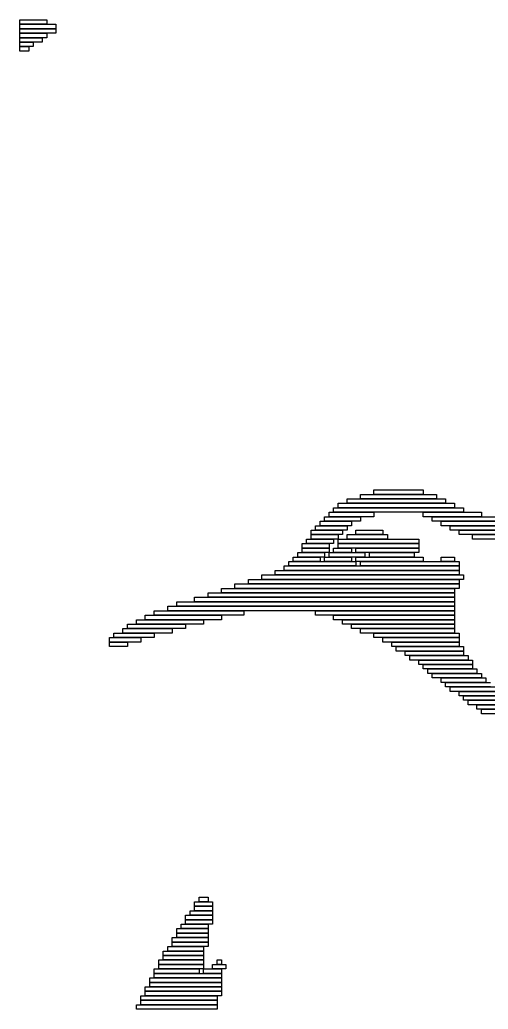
# Model space of a CAD drawing. Extents: x 388 to 615, y 400 to 621.
# Drawn here: x 388 to 492.5, y 400 to 621 of the extents above; entities that cross this region are included whole.
import ezdxf

# ---------------------------------------------------------------- set-up
doc = ezdxf.new("R2010")
doc.units = 0

msp = doc.modelspace()

# ---------------------------------------------------------------- linework, layer by layer
for p, q in [((388, 621), (394, 621)), ((388, 620), (388, 621)), ((394, 620), (388, 620)), ((388, 620), (396, 620)), ((388, 619), (388, 620)), ((396, 619), (388, 619)), ((388, 619), (396, 619)), ((388, 618), (388, 619)), ((394, 621), (394, 620)), ((396, 620), (396, 619)), ((396, 619), (396, 618)), ((396, 618), (388, 618)), ((388, 618), (394, 618)), ((388, 617), (388, 618)), ((394, 617), (388, 617)), ((388, 617), (393, 617)), ((388, 616), (388, 617)), ((393, 617), (393, 616)), ((394, 618), (394, 617)), ((393, 616), (388, 616)), ((388, 616), (391, 616)), ((388, 615), (388, 616)), ((391, 615), (388, 615)), ((388, 615), (390, 615)), ((388, 614), (388, 615)), ((390, 615), (390, 614)), ((391, 616), (391, 615)), ((390, 614), (388, 614)), ((464, 515), (481, 515)), ((464, 514), (464, 515)), ((467, 516), (478, 516)), ((467, 515), (467, 516)), ((478, 515), (467, 515)), ((478, 516), (478, 515)), ((481, 515), (481, 514)), ((459, 513), (485, 513)), ((459, 512), (459, 513)), ((461, 514), (483, 514)), ((461, 513), (461, 514)), ((483, 513), (461, 513)), ((481, 514), (464, 514)), ((483, 514), (483, 513)), ((485, 513), (485, 512)), ((457, 511), (467, 511)), ((457, 510), (457, 511)), ((458, 512), (487, 512)), ((458, 511), (458, 512)), ((487, 511), (458, 511)), ((485, 512), (459, 512)), ((467, 511), (467, 510)), ((478, 511), (491, 511)), ((478, 510), (478, 511)), ((487, 512), (487, 511)), ((491, 511), (491, 510)), ((455, 509), (462, 509)), ((455, 508), (455, 509)), ((456, 510), (464, 510)), ((456, 509), (456, 510)), ((464, 509), (456, 509)), ((467, 510), (457, 510)), ((462, 509), (462, 508)), ((464, 510), (464, 509)), ((491, 510), (478, 510)), ((480, 510), (512, 510)), ((480, 509), (480, 510)), ((512, 509), (480, 509)), ((482, 509), (502, 509)), ((482, 508), (482, 509)), ((453, 507), (460, 507)), ((453, 506), (453, 507)), ((454, 508), (461, 508)), ((454, 507), (454, 508)), ((461, 507), (454, 507)), ((462, 508), (455, 508)), ((460, 507), (460, 506)), ((461, 508), (461, 507)), ((463, 507), (469, 507)), ((463, 506), (463, 507)), ((469, 507), (469, 506)), ((502, 508), (482, 508)), ((484, 508), (501, 508)), ((484, 507), (484, 508)), ((501, 507), (484, 507)), ((486, 507), (499, 507)), ((486, 506), (486, 507)), ((451, 504), (457, 504)), ((451, 503), (451, 504)), ((452, 505), (458, 505)), ((452, 504), (452, 505)), ((458, 504), (452, 504)), ((460, 506), (453, 506)), ((453, 506), (459, 506)), ((453, 505), (453, 506)), ((459, 505), (453, 505)), ((457, 504), (457, 503)), ((458, 505), (458, 504)), ((459, 506), (459, 505)), ((459, 505), (477, 505)), ((459, 504), (459, 505)), ((477, 504), (459, 504)), ((459, 504), (477, 504)), ((459, 503), (459, 504)), ((461, 506), (470, 506)), ((461, 505), (461, 506)), ((470, 505), (461, 505)), ((469, 506), (463, 506)), ((470, 506), (470, 505)), ((477, 505), (477, 504)), ((477, 504), (477, 503)), ((499, 506), (486, 506)), ((489, 506), (495, 506)), ((489, 505), (489, 506)), ((495, 505), (489, 505)), ((450, 502), (456, 502)), ((450, 501), (450, 502)), ((457, 503), (451, 503)), ((451, 503), (457, 503)), ((451, 502), (451, 503)), ((457, 502), (451, 502)), ((456, 502), (456, 501)), ((457, 503), (457, 502)), ((457, 502), (465, 502)), ((457, 501), (457, 502)), ((458, 503), (462, 503)), ((458, 502), (458, 503)), ((462, 502), (458, 502)), ((477, 503), (459, 503)), ((462, 503), (462, 502)), ((463, 503), (477, 503)), ((463, 502), (463, 503)), ((477, 502), (463, 502)), ((465, 502), (465, 501)), ((466, 502), (476, 502)), ((466, 501), (466, 502)), ((476, 502), (476, 501)), ((477, 503), (477, 502)), ((448, 500), (463, 500)), ((448, 499), (448, 500)), ((449, 501), (455, 501)), ((449, 500), (449, 501)), ((455, 500), (449, 500)), ((456, 501), (450, 501)), ((455, 501), (455, 500)), ((456, 501), (462, 501)), ((456, 500), (456, 501)), ((462, 500), (456, 500)), ((465, 501), (457, 501)), ((462, 501), (462, 500)), ((463, 501), (478, 501)), ((463, 500), (463, 501)), ((478, 500), (463, 500)), ((463, 500), (463, 499)), ((464, 500), (486, 500)), ((464, 499), (464, 500)), ((476, 501), (466, 501)), ((478, 501), (478, 500)), ((482, 501), (485, 501)), ((482, 500), (482, 501)), ((485, 500), (482, 500)), ((485, 501), (485, 500)), ((486, 500), (486, 499)), ((445, 498), (486, 498)), ((445, 497), (445, 498)), ((447, 499), (486, 499)), ((447, 498), (447, 499)), ((486, 498), (447, 498)), ((463, 499), (448, 499)), ((486, 499), (464, 499)), ((486, 499), (486, 498)), ((486, 498), (486, 497)), ((439, 496), (486, 496)), ((439, 495), (439, 496)), ((442, 497), (487, 497)), ((442, 496), (442, 497)), ((487, 496), (442, 496)), ((486, 497), (445, 497)), ((486, 496), (486, 495)), ((487, 497), (487, 496)), ((430, 493), (485, 493)), ((430, 492), (430, 493)), ((433, 494), (485, 494)), ((433, 493), (433, 494)), ((485, 493), (433, 493)), ((436, 495), (486, 495)), ((436, 494), (436, 495)), ((486, 494), (436, 494)), ((486, 495), (439, 495)), ((485, 494), (485, 493)), ((485, 493), (485, 492)), ((486, 495), (486, 494)), ((423, 491), (485, 491)), ((423, 490), (423, 491)), ((427, 492), (485, 492)), ((427, 491), (427, 492)), ((485, 491), (427, 491)), ((485, 492), (430, 492)), ((485, 492), (485, 491)), ((485, 491), (485, 490)), ((418, 489), (438, 489)), ((418, 488), (418, 489)), ((421, 490), (485, 490)), ((421, 489), (421, 490)), ((485, 489), (421, 489)), ((485, 490), (423, 490)), ((438, 489), (438, 488)), ((454, 489), (485, 489)), ((454, 488), (454, 489)), ((485, 490), (485, 489)), ((485, 489), (485, 488)), ((414, 487), (429, 487)), ((414, 486), (414, 487)), ((416, 488), (433, 488)), ((416, 487), (416, 488)), ((433, 487), (416, 487)), ((438, 488), (418, 488)), ((429, 487), (429, 486)), ((433, 488), (433, 487)), ((485, 488), (454, 488)), ((458, 488), (485, 488)), ((458, 487), (458, 488)), ((485, 487), (458, 487)), ((460, 487), (485, 487)), ((460, 486), (460, 487)), ((485, 488), (485, 487)), ((485, 487), (485, 486)), ((409, 484), (418, 484)), ((409, 483), (409, 484)), ((411, 485), (422, 485)), ((411, 484), (411, 485)), ((422, 484), (411, 484)), ((412, 486), (425, 486)), ((412, 485), (412, 486)), ((425, 485), (412, 485)), ((429, 486), (414, 486)), ((418, 484), (418, 483)), ((422, 485), (422, 484)), ((425, 486), (425, 485)), ((485, 486), (460, 486)), ((462, 486), (485, 486)), ((462, 485), (462, 486)), ((485, 485), (462, 485)), ((464, 485), (485, 485)), ((464, 484), (464, 485)), ((485, 484), (464, 484)), ((467, 484), (486, 484)), ((467, 483), (467, 484)), ((485, 486), (485, 485)), ((485, 485), (485, 484)), ((486, 484), (486, 483)), ((408, 483), (415, 483)), ((408, 482), (408, 483)), ((415, 482), (408, 482)), ((408, 482), (412, 482)), ((408, 481), (408, 482)), ((418, 483), (409, 483)), ((412, 482), (412, 481)), ((415, 483), (415, 482)), ((486, 483), (467, 483)), ((469, 483), (486, 483)), ((469, 482), (469, 483)), ((486, 482), (469, 482)), ((471, 482), (486, 482)), ((471, 481), (471, 482)), ((486, 483), (486, 482)), ((486, 482), (486, 481)), ((412, 481), (408, 481)), ((486, 481), (471, 481)), ((472, 481), (487, 481)), ((472, 480), (472, 481)), ((487, 480), (472, 480)), ((474, 480), (487, 480)), ((474, 479), (474, 480)), ((487, 481), (487, 480)), ((487, 480), (487, 479)), ((487, 479), (474, 479)), ((475, 479), (488, 479)), ((475, 478), (475, 479)), ((488, 478), (475, 478)), ((477, 478), (489, 478)), ((477, 477), (477, 478)), ((488, 479), (488, 478)), ((489, 478), (489, 477)), ((489, 477), (477, 477)), ((478, 477), (489, 477)), ((478, 476), (478, 477)), ((489, 476), (478, 476)), ((479, 476), (490, 476)), ((479, 475), (479, 476)), ((489, 477), (489, 476)), ((490, 476), (490, 475)), ((490, 475), (479, 475)), ((480, 475), (491, 475)), ((480, 474), (480, 475)), ((491, 474), (480, 474)), ((482, 474), (492, 474)), ((482, 473), (482, 474)), ((492, 473), (482, 473)), ((483, 473), (493, 473)), ((483, 472), (483, 473)), ((491, 475), (491, 474)), ((492, 474), (492, 473)), ((493, 472), (483, 472)), ((484, 472), (495, 472)), ((484, 471), (484, 472)), ((495, 471), (484, 471)), ((486, 471), (496, 471)), ((486, 470), (486, 471)), ((496, 470), (486, 470)), ((487, 470), (497, 470)), ((487, 469), (487, 470)), ((497, 469), (487, 469)), ((488, 469), (499, 469)), ((488, 468), (488, 469)), ((499, 468), (488, 468)), ((490, 468), (501, 468)), ((490, 467), (490, 468)), ((501, 467), (490, 467)), ((491, 467), (504, 467)), ((491, 466), (491, 467)), ((504, 466), (491, 466)), ((428, 425), (430, 425)), ((428, 424), (428, 425)), ((430, 425), (430, 424)), ((427, 424), (431, 424)), ((427, 423), (427, 424)), ((431, 423), (427, 423)), ((427, 423), (431, 423)), ((427, 422), (427, 423)), ((430, 424), (428, 424)), ((431, 424), (431, 423)), ((431, 423), (431, 422)), ((425, 421), (431, 421)), ((425, 420), (425, 421)), ((431, 420), (425, 420)), ((425, 420), (431, 420)), ((425, 419), (425, 420)), ((426, 422), (431, 422)), ((426, 421), (426, 422)), ((431, 421), (426, 421)), ((431, 422), (427, 422)), ((431, 422), (431, 421)), ((431, 421), (431, 420)), ((431, 420), (431, 419)), ((423, 418), (430, 418)), ((423, 417), (423, 418)), ((424, 419), (430, 419)), ((424, 418), (424, 419)), ((430, 418), (424, 418)), ((431, 419), (425, 419)), ((430, 419), (430, 418)), ((430, 418), (430, 417)), ((422, 416), (430, 416)), ((422, 415), (422, 416)), ((430, 417), (423, 417)), ((423, 417), (430, 417)), ((423, 416), (423, 417)), ((430, 416), (423, 416)), ((430, 417), (430, 416)), ((430, 416), (430, 415)), ((421, 414), (429, 414)), ((421, 413), (421, 414)), ((430, 415), (422, 415)), ((422, 415), (430, 415)), ((422, 414), (422, 415)), ((430, 414), (422, 414)), ((429, 414), (429, 413)), ((430, 415), (430, 414)), ((420, 413), (429, 413)), ((420, 412), (420, 413)), ((429, 412), (420, 412)), ((420, 412), (429, 412)), ((420, 411), (420, 412)), ((429, 413), (421, 413)), ((429, 413), (429, 412)), ((429, 412), (429, 411)), ((418, 409), (428, 409)), ((418, 408), (418, 409)), ((419, 411), (429, 411)), ((419, 410), (419, 411)), ((429, 410), (419, 410)), ((419, 410), (429, 410)), ((419, 409), (419, 410)), ((429, 409), (419, 409)), ((429, 411), (420, 411)), ((428, 409), (428, 408)), ((429, 411), (429, 410)), ((429, 410), (429, 409)), ((429, 409), (433, 409)), ((429, 408), (429, 409)), ((431, 410), (434, 410)), ((431, 409), (431, 410)), ((434, 409), (431, 409)), ((432, 411), (433, 411)), ((432, 410), (432, 411)), ((433, 410), (432, 410)), ((433, 411), (433, 410)), ((433, 409), (433, 408)), ((434, 410), (434, 409)), ((417, 407), (433, 407)), ((417, 406), (417, 407)), ((428, 408), (418, 408)), ((418, 408), (433, 408)), ((418, 407), (418, 408)), ((433, 407), (418, 407)), ((433, 408), (429, 408)), ((433, 408), (433, 407)), ((433, 407), (433, 406)), ((416, 405), (433, 405)), ((416, 404), (416, 405)), ((433, 406), (417, 406)), ((417, 406), (433, 406)), ((417, 405), (417, 406)), ((433, 405), (417, 405)), ((433, 406), (433, 405)), ((433, 405), (433, 404)), ((415, 403), (432, 403)), ((415, 402), (415, 403)), ((433, 404), (416, 404)), ((416, 404), (433, 404)), ((416, 403), (416, 404)), ((433, 403), (416, 403)), ((432, 403), (432, 402)), ((433, 404), (433, 403)), ((414, 401), (432, 401)), ((414, 400), (414, 401)), ((432, 402), (415, 402)), ((415, 402), (432, 402)), ((415, 401), (415, 402)), ((432, 401), (415, 401)), ((432, 402), (432, 401)), ((432, 401), (432, 400)), ((432, 400), (414, 400))]:
    msp.add_line(p, q)

doc.saveas('drawing.dxf')
